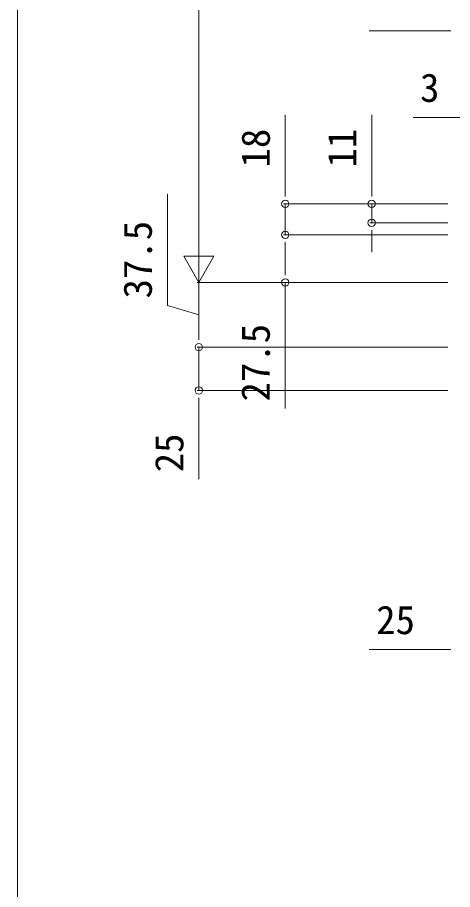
# Model space of a CAD drawing. Units: millimetres, scale not verified. Extents: x -990 to 990, y -1598 to 1604.
# Drawn here: x -990 to -738, y -659 to -154 of the extents above; entities that cross this region are included whole.
import ezdxf
from ezdxf.enums import TextEntityAlignment as Align

# ---------------------------------------------------------------- set-up
doc = ezdxf.new("R2010")
doc.units = ezdxf.units.MM
doc.header["$LTSCALE"] = 8
doc.layers.add('0-0_0', color=7, linetype='Continuous', lineweight=9)
doc.layers.add('0-5_YKK_13', color=6, linetype='Continuous', lineweight=9)
doc.styles.add('ＭＳ ゴシック', font='')
doc.styles.get('ＭＳ ゴシック').set_extended_font_data('MS Gothic')

msp = doc.modelspace()

# ---------------------------------------------------------------- linework, layer by layer
at = {"layer": '0-0_0'}
msp.add_lwpolyline([(990, -1597.8), (-990, -1597.8), (-990, 1522.2)], dxfattribs=at)
at = {"layer": '0-5_YKK_13'}
for p, q in [((-885, 195.312), (-885, -289.688)), ((-743.5, -161.688), (-786.4, -161.688)), ((-739.25, -161.688), (-743.5, -161.688)), ((-835, -253.188), (-835, -210.288)), ((-785, -253.188), (-785, -210.288)), ((-732.5, -211.688), (-761, -211.688)), ((-835, -257.438), (-835, -253.188)), ((-785, -257.438), (-785, -253.188)), ((-741, -261.688), (-836, -261.688)), ((-835, -279.688), (-835, -261.688)), ((-741, -261.688), (-786, -261.688)), ((-785, -272.688), (-785, -261.688)), ((-885, -307.188), (-885, -276.877)), ((-741, -272.688), (-786, -272.688)), ((-785, -276.938), (-785, -281.188)), ((-741, -279.688), (-836, -279.688)), ((-741, -279.688), (-836, -279.688)), ((-785, -281.188), (-785, -289.688)), ((-835, -283.938), (-835, -288.188)), ((-835, -283.938), (-835, -288.188)), ((-885, -307.188), (-893.75, -292.033)), ((-876.25, -292.033), (-893.75, -292.033)), ((-885, -307.188), (-876.25, -292.033)), ((-835, -288.188), (-835, -298.688)), ((-835, -288.188), (-835, -296.688)), ((-835, -302.938), (-835, -298.688)), ((-741, -307.188), (-886, -307.188)), ((-741, -307.188), (-886, -307.188)), ((-885, -307.188), (-885, -336.188)), ((-741, -307.188), (-836, -307.188)), ((-835, -307.188), (-835, -380.088)), ((-885, -336.188), (-885, -327.688)), ((-885, -340.438), (-885, -336.188)), ((-885, -340.438), (-885, -336.188)), ((-741, -344.688), (-886, -344.688)), ((-741, -344.688), (-886, -344.688)), ((-885, -344.688), (-885, -369.688)), ((-741, -369.688), (-886, -369.688)), ((-885, -373.938), (-885, -378.188)), ((-885, -378.188), (-885, -421.088)), ((-743.5, -519.688), (-786.4, -519.688)), ((-739.25, -519.688), (-743.5, -519.688))]:
    msp.add_line(p, q, dxfattribs=at)
msp.add_lwpolyline([(-885, -325.938), (-903.25, -320.463), (-903.25, -256.063)], dxfattribs=at)
for centre, start, end in [((-835, -261.688), 90, 270), ((-835, -261.688), 270, 90), ((-785, -261.688), 90, 270), ((-785, -261.688), 270, 90), ((-785, -272.688), 90, 270), ((-785, -272.688), 270, 90), ((-835, -279.688), 90, 270), ((-835, -279.688), 90, 270), ((-835, -279.688), 270, 90), ((-835, -279.688), 270, 90), ((-835, -307.188), 90, 270), ((-835, -307.188), 270, 90), ((-885, -344.688), 90, 270), ((-885, -344.688), 90, 270), ((-885, -344.688), 270, 90), ((-885, -344.688), 270, 90), ((-885, -369.688), 90, 270), ((-885, -369.688), 270, 90)]:
    msp.add_arc(centre, 2.125, start, end, dxfattribs=at)

# ---------------------------------------------------------------- texts
at = {"layer": '0-5_YKK_13', "style": 'ＭＳ ゴシック'}
for s, p in [('3', (-757, -207.688)), ('25', (-782.4, -515.688))]:
    msp.add_text(s, height=16.5, dxfattribs=at).set_placement(p, align=Align.BOTTOM_LEFT)
for s, p in [('18', (-839, -240.688)), ('11', (-789, -240.688)), ('37.5', (-907.25, -316.463)), ('27.5', (-839, -376.088)), ('25', (-889, -417.088))]:
    msp.add_text(s, height=16.5, rotation=90, dxfattribs=at).set_placement(p, align=Align.BOTTOM_LEFT)

doc.saveas('drawing.dxf')
